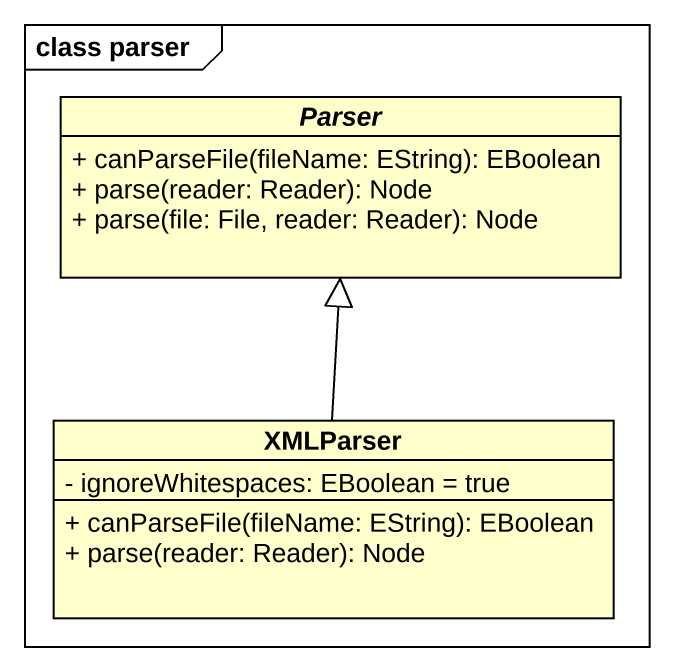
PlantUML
@startuml
mainframe class parser
hide circle
hide empty members
skinparam classAttributeIconSize 0
abstract class Parser {
  + canParseFile(fileName: EString): EBoolean
  + parse(reader: Reader): Node
  + parse(file: File, reader: Reader): Node
}
class XMLParser {
  - ignoreWhitespaces: EBoolean = true
  + canParseFile(fileName: EString): EBoolean
  + parse(reader: Reader): Node
}
XMLParser -up-|> Parser
@enduml
